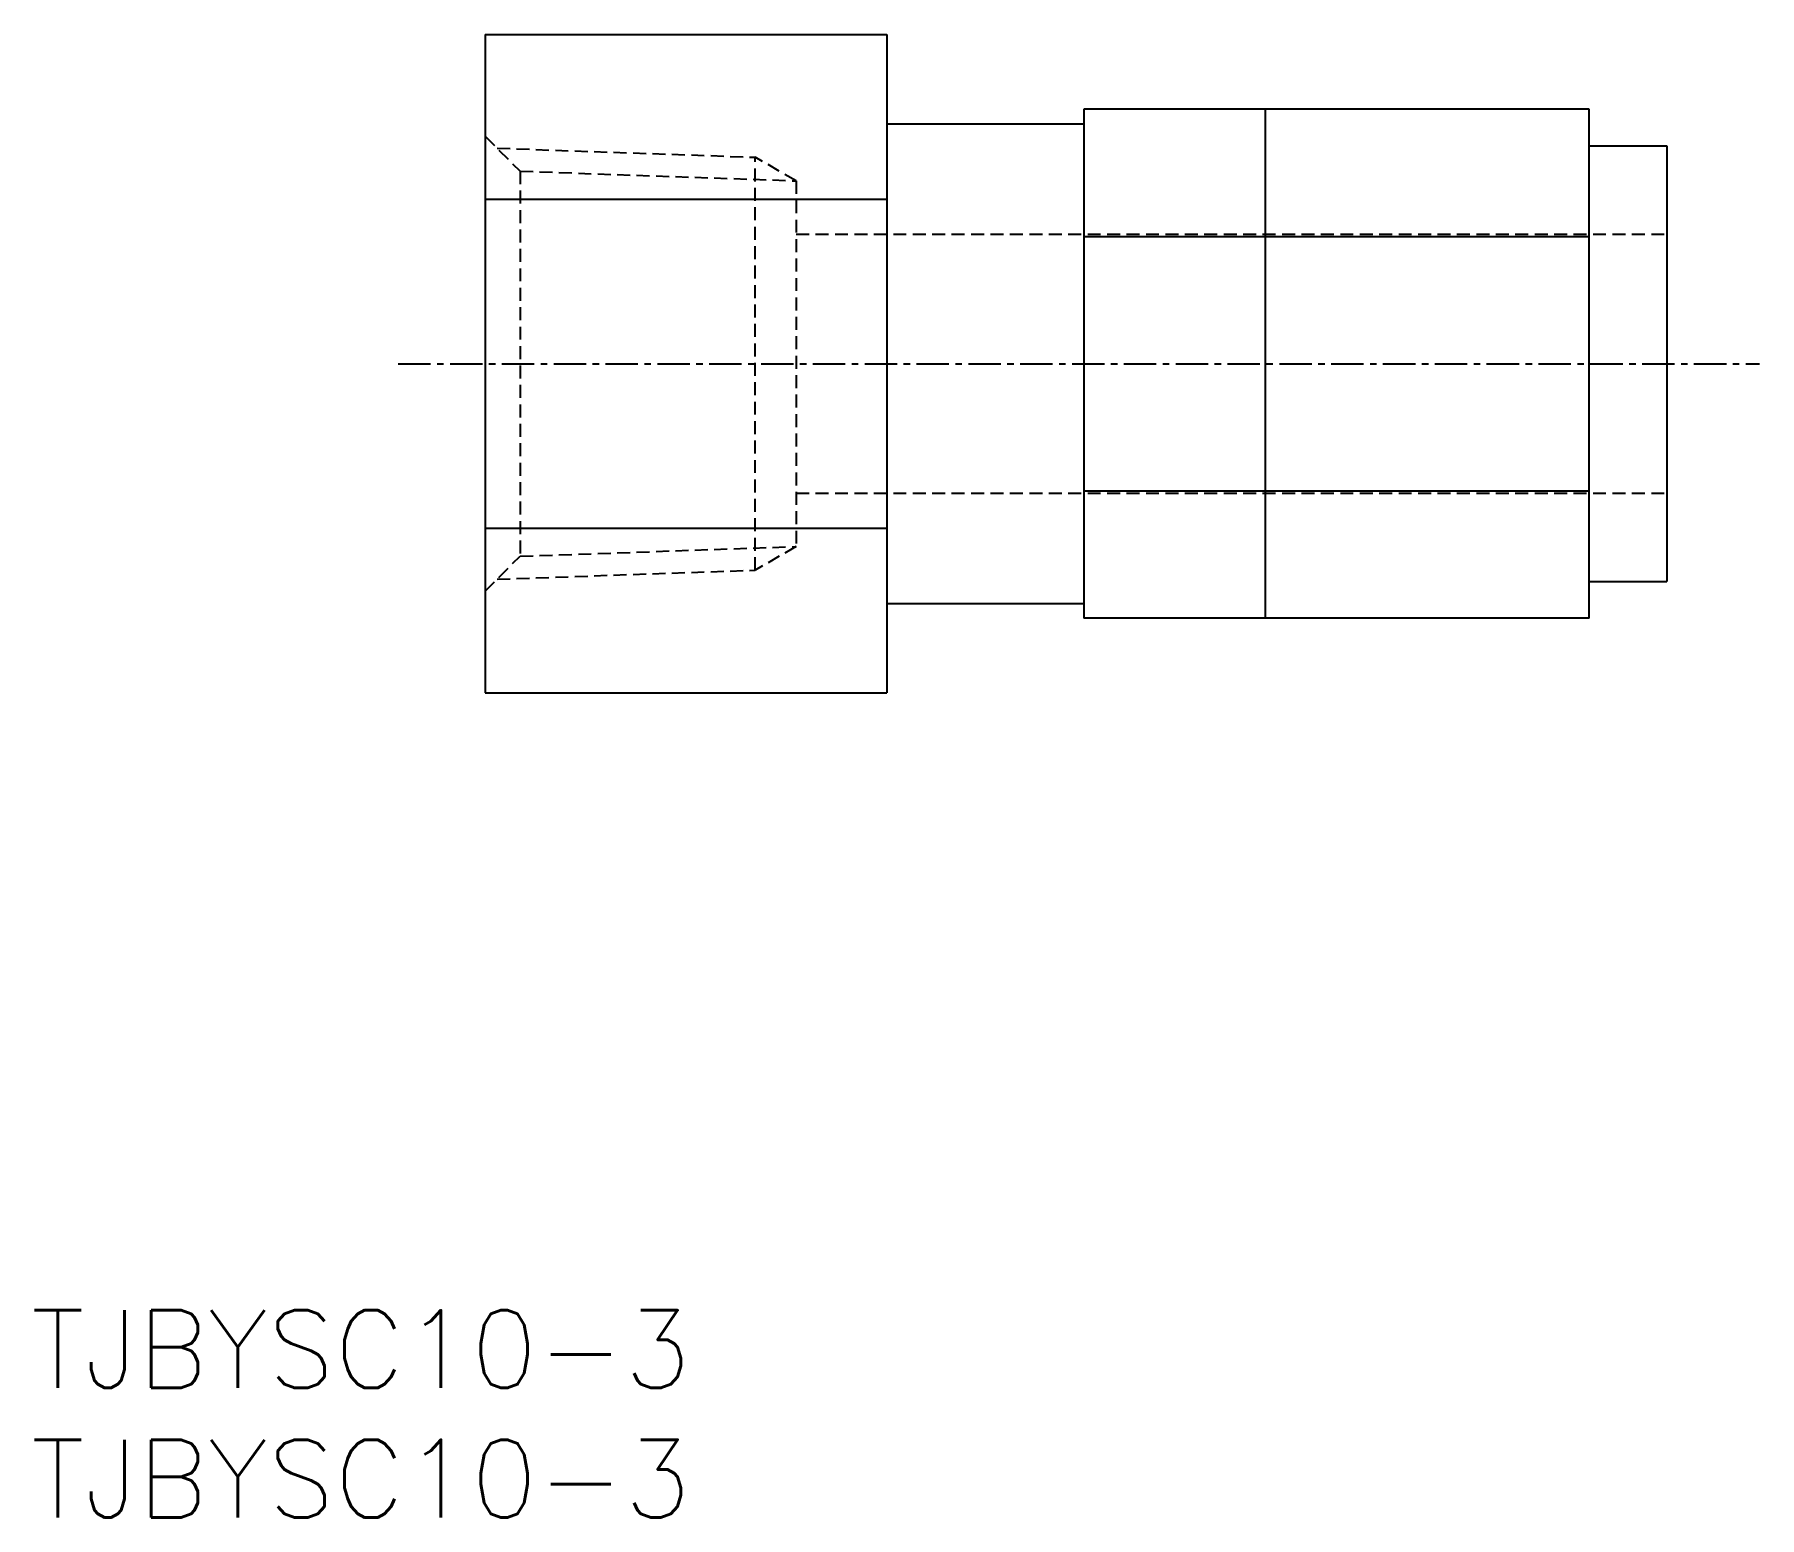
# Model space of a CAD drawing. Extents: x 0.1 to 66.7, y 0 to 57.2.
import ezdxf

# ---------------------------------------------------------------- set-up
doc = ezdxf.new("R2010")
doc.units = 0
doc.linetypes.add('CENTER', pattern=[2, 1.25, -0.25, 0.25, -0.25])
doc.linetypes.add('DASHED', pattern=[0.75, 0.5, -0.25])
doc.layers.get('0').update_dxf_attribs({"linetype": 'CONTINUOUS'})
doc.layers.add('CENTER', color=1, linetype='CENTER')
doc.styles.get("Standard").update_dxf_attribs({"font": 'txt.shx'})

# ---------------------------------------------------------------- blocks, each defined once
blk = doc.blocks.new('*U5')
at = {"color": 7, "linetype": 'CONTINUOUS'}
blk.add_text('TJBYSC10-3', height=3, dxfattribs=at).set_placement((0, 0))
blk = doc.blocks.new('*U6')
at = {"color": 7, "linetype": 'CONTINUOUS'}
blk.add_text('TJBYSC10-3', height=3, dxfattribs=at).set_placement((0, 5))

msp = doc.modelspace()

# ---------------------------------------------------------------- linework, layer by layer
at = {"color": 7, "linetype": 'CONTINUOUS'}
for p, q in [((17.519, 57.223), (33.019, 57.223)), ((17.519, 57.223), (17.519, 31.819)), ((33.019, 57.223), (33.019, 31.819)), ((60.119, 54.336), (40.619, 54.336)), ((40.619, 54.336), (40.619, 34.706)), ((47.619, 54.336), (47.619, 34.706)), ((60.119, 34.706), (60.119, 54.336)), ((33.019, 53.771), (40.619, 53.771)), ((60.119, 52.921), (63.119, 52.921)), ((63.119, 52.921), (63.119, 36.121)), ((17.519, 50.872), (33.019, 50.872)), ((40.619, 49.429), (60.119, 49.429)), ((40.619, 39.614), (60.119, 39.614)), ((17.519, 38.17), (33.019, 38.17)), ((60.119, 36.121), (63.119, 36.121)), ((33.019, 35.271), (40.619, 35.271)), ((60.119, 34.706), (40.619, 34.706)), ((17.519, 31.819), (33.019, 31.819))]:
    msp.add_line(p, q, dxfattribs=at)
at = {"color": 3, "linetype": 'DASHED'}
for p, q in [((17.519, 53.296), (18.866, 51.949)), ((17.979, 52.836), (27.941, 52.488)), ((18.866, 51.949), (29.519, 51.577)), ((18.866, 51.949), (18.866, 37.093)), ((29.519, 51.577), (27.941, 52.488)), ((27.941, 36.554), (27.941, 52.488)), ((29.519, 51.577), (29.519, 37.465)), ((29.519, 49.521), (63.119, 49.521)), ((29.519, 39.521), (63.119, 39.521)), ((18.866, 37.093), (29.519, 37.465)), ((29.519, 37.465), (27.941, 36.554)), ((17.519, 35.746), (18.866, 37.093)), ((17.979, 36.206), (27.941, 36.554))]:
    msp.add_line(p, q, dxfattribs=at)
at = {"layer": 'CENTER', "color": 1, "linetype": 'CENTER'}
msp.add_line((14.164, 44.521), (66.692, 44.521), dxfattribs=at)

# ---------------------------------------------------------------- block references
at = {"color": 7, "linetype": 'CONTINUOUS'}
for name in ['*U6', '*U5']:
    msp.add_blockref(name, (0, 0), dxfattribs=at)

doc.saveas('drawing.dxf')
